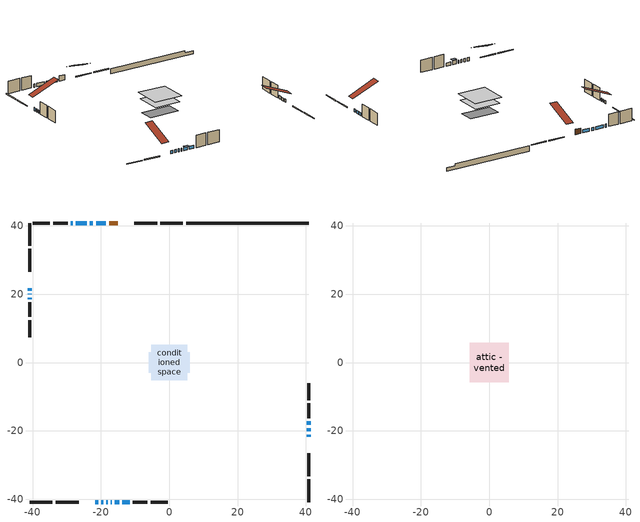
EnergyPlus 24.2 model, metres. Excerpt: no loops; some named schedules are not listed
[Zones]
conditioned space
 floor adiabatic (AdiabaticFloorConstruction): -5.24,-5.24 -5.24,5.24 5.24,5.24 5.24,-5.24 z3.41
 floor foundation (Slab1 construction): -6.03,-2.95 -6.03,2.95 6.03,2.95 6.03,-2.95 z-1.1
 wall outside (RimJoist1 construction): 3.98,40.82 -2.62,40.82 / -40.82,-40.82 -34.21,-40.82 / -40.82,40.82 -40.82,34.21 / 40.82,-40.82 40.82,-34.21 z0.97:1.27
 wall outside (RimJoist2 construction): -3.55,40.82 -10.29,40.82 / -33.28,-40.82 -26.55,-40.82 / -40.82,33.28 -40.82,26.55 / 40.82,-33.28 40.82,-26.55 z0.97:1.27
 wall outside (AdiabaticWallConstruction 1): -15.13,40.82 -17.58,40.82 z0.97:3
 wall outside (AdiabaticWallConstruction): -18.51,40.82 -21.39,40.82 / -21.71,-40.82 -20.8,-40.82 / -40.82,21.71 -40.82,21.06 / -22.32,40.82 -23.2,40.82 / -19.87,-40.82 -19.36,-40.82 / -18.43,-40.82 -17.99,-40.82 / 40.82,-21.71 40.82,-21.09 / -40.82,20.13 -40.82,19.94 / -40.82,19.01 -40.82,18.57 / 40.82,-20.16 40.82,-19.17 / -17.06,-40.82 -16.86,-40.82 / -24.12,40.82 -27.32,40.82 / -28.25,40.82 -28.77,40.82 / 40.82,-18.25 40.82,-17.21 / -13.68,-40.82 -11.6,-40.82 z0.97:2.19; -15.93,-40.82 -14.61,-40.82 z0.97:2.47
 wall outside (Wall1 construction): -29.7,40.82 -33.99,40.82 / -10.68,-40.82 -6.39,-40.82 / -40.82,17.64 -40.82,13.35 / 40.82,-16.28 40.82,-11.99 z0.97:5.85
 wall outside (Wall2 construction): -34.92,40.82 -39.89,40.82 / -5.46,-40.82 -0.49,-40.82 / -40.82,12.42 -40.82,7.45 / 40.82,-11.06 40.82,-6.09 z0.97:5.85
 wall foundation (FoundationWall1 construction): 4.91,40.82,-1.1 4.91,40.82,0.97 37.23,40.82,0.97 37.23,40.82,0.13 40.82,40.82,0.13 40.82,40.82,-1.1
 window (WindowConstruction): -18.51,40.82 -21.39,40.82 z0.97:2.19
 window (WindowConstruction 8): -21.71,-40.82 -20.8,-40.82 z0.97:2.19
 window (WindowConstruction 9): -40.82,21.71 -40.82,21.06 z0.97:2.19
 window (WindowConstruction 11): -22.32,40.82 -23.2,40.82 z0.97:2.19
 window (WindowConstruction 12): -19.87,-40.82 -19.36,-40.82 z0.97:2.19
 window (WindowConstruction 13): -18.43,-40.82 -17.99,-40.82 z0.97:2.19
 window (WindowConstruction 1): 40.82,-21.71 40.82,-21.09 z0.97:2.19
 window (WindowConstruction 14): -40.82,20.13 -40.82,19.94 z0.97:2.19
 window (WindowConstruction 15): -40.82,19.01 -40.82,18.57 z0.97:2.19
 window (WindowConstruction 2): 40.82,-20.16 40.82,-19.17 z0.97:2.19
 window (WindowConstruction 10): -17.06,-40.82 -16.86,-40.82 z0.97:2.19
 window (WindowConstruction 3): -15.93,-40.82 -14.61,-40.82 z0.97:2.47
 window (WindowConstruction 4): -24.13,40.82 -27.32,40.82 z0.97:2.19
 window (WindowConstruction 5): -28.25,40.82 -28.77,40.82 z0.97:2.19
 window (WindowConstruction 6): 40.82,-18.24 40.82,-17.21 z0.97:2.19
 window (WindowConstruction 7): -13.68,-40.82 -11.61,-40.82 z0.97:2.19
 door (Door): -15.13,40.82 -17.58,40.82 z0.97:3
 ceiling adiabatic (AdiabaticFloorConstruction): 5.24,-5.24 5.24,5.24 -5.24,5.24 -5.24,-5.24 z3.41
attic - vented
 floor to conditioned space (Floor1 construction Reversed): -5.73,-5.73 -5.73,5.73 5.73,5.73 5.73,-5.73 z5.85
 roof outside (Roof1 construction): -14.2,40.82,5.85 -14.2,29.8,10.44 -11.21,29.8,10.44 -11.21,40.82,5.85; -22.64,-40.82,5.85 -22.64,-29.8,10.44 -25.62,-29.8,10.44 -25.62,-40.82,5.85; -40.82,22.64,5.85 -29.8,22.64,10.44 -29.8,25.62,10.44 -40.82,25.62,5.85; 40.82,-22.64,5.85 29.8,-22.64,10.44 29.8,-25.62,10.44 40.82,-25.62,5.85
shading: -14.31,-40.82 -16.23,-40.82 -16.23,-42.04 -14.31,-42.04 z2.77
[Building]
Building 1: Terrain=Suburbs
[Site:Location]
Montreal Intl AP_QC: Latitude {deg}=45.47; Longitude {deg}=-73.74; Time Zone {hr}=-5; Elevation {m}=36; Keep Site Location Information=Yes
[Site:GroundTemperature:Shallow]
2.07863, -0.316383, -0.508184, 0.628371, 5.19101, 9.73239, 13.6695, 16.1636, 16.3755, 14.347, 10.5102, 6.10817
[Site:WaterMainsTemperature]
Calculation Method=Schedule; Temperature Schedule=mains temperature schedule
[Material] Roughness=Rough; Thermal Absorptance=0.9
Name | Thickness {m} | Conductivity {W/m-K} | Density {kg/m3} | Specific Heat {J/kg-K} | Solar Absorptance | Visible Absorptance
asphalt or fiberglass shingles | 0.00635 | 0.162714 | 1121.4 | 1465.45 | 0.4 | 0.4
ceiling stud and cavity | 0.1397 | 0.0997951 | 65.682 | 1177.47 | 0.7 | 0.7
concrete 4.0 in. | 0.1016 | 1.803125 | 2242.8 | 837.4 | 0.7 | 0.7
concrete 8.0 in. | 0.2032 | 1.803125 | 2242.8 | 837.4 | 0.7 | 0.7
door material | 0.04445 | 0.188738 | 512.64 | 1214.23 | 0.7 | 0.7
exterior vertical ins | 0.0451399 | 0.029427 | 32.04 | 1214.23 | 0.7 | 0.7
floor covering | 0.0127 | 0.0433444 | 54.468 | 1339.84 | 0.6 | 0.6
floor rigid ins; wall rigid ins | 0.512978 | 0.029427 | 32.04 | 1214.23 | 0.7 | 0.7
floor stud and cavity | 0.1397 | 1.75129 | 37.0049 | 1207.88 | 0.7 | 0.7
furniture material conditioned space 1 | 0.1524 | 0.115458 | 640.8 | 1214.23 | 0.6 | 0.6
gypsum board | 0.0127 | 0.160291 | 801 | 837.4 | 0.6 | 0.6
gypsum board 1 | 0.0127 | 0.160291 | 801 | 837.4 | 0.7 | 0.7
osb sheathing 0.5 in. | 0.0127 | 0.115458 | 512.64 | 1214.23 | 0.7 | 0.7
osb sheathing 0.75 in. | 0.01905 | 0.115458 | 512.64 | 1214.23 | 0.7 | 0.7
osb sheathing 2.0 in. | 0.0508 | 0.115458 | 512.64 | 1214.23 | 0.7 | 0.7
rim joist rigid ins | 0.051816 | 0.029427 | 32.04 | 1214.23 | 0.7 | 0.7
rim joist stud and cavity | 0.0508 | 0.126838 | 50.32683 | 1063.81 | 0.6 | 0.6
rim joist stud and cavity 1 | 0.0508 | 0.0538668 | 125.044 | 1163.47 | 0.6 | 0.6
wall stud and cavity | 0.1397 | 0.0880559 | 139.0536 | 1170.24 | 0.7 | 0.7
wall stud and cavity 1 | 0.1397 | 0.139681 | 139.0536 | 1170.24 | 0.7 | 0.7
wall stud and cavity 2 | 0.0889 | 0.380278 | 52.3479 | 1209.89 | 0.7 | 0.7
wall stud and cavity 3 | 0.0889 | 0.391764 | 83.0341 | 1211.67 | 0.7 | 0.7
wood siding | 0.0254 | 0.102417 | 544.68 | 1172.36 | 0.4 | 0.4
wood siding 1; wood siding 2; wood siding 3 | 0.0254 | 0.102417 | 544.68 | 1172.36 | 0.7 | 0.7
[WindowMaterial:SimpleGlazingSystem]
Name | U-Factor {W/m2-K} | Solar Heat Gain Coefficient
WindowMaterial | 3.86842 | 0.7
WindowMaterial 1 | 5.0097 | 0.64
WindowMaterial 10 | 3.03546 | 0.42
WindowMaterial 11 | 3.02581 | 0.44
WindowMaterial 12 | 3.00026 | 0.5
WindowMaterial 13 | 3.04398 | 0.39
WindowMaterial 2 | 4.57874 | 0.66
WindowMaterial 3 | 4.22103 | 0.68
WindowMaterial 4 | 3.82073 | 0.7
WindowMaterial 5 | 5.18912 | 0.63
WindowMaterial 6 | 4.53502 | 0.66
WindowMaterial 7 | 4.644604 | 0.66
WindowMaterial 8 | 4.999479 | 0.64
WindowMaterial 9 | 3.026374 | 0.54
[Construction]
AdiabaticFloorConstruction: floor stud and cavity, floor rigid ins, osb sheathing 0.75 in., floor covering
AdiabaticWallConstruction: wood siding 2, wall rigid ins, wall stud and cavity 2, gypsum board
AdiabaticWallConstruction 1: wood siding 3, wall rigid ins, wall stud and cavity 2, gypsum board
Door: door material
Floor1 construction Reversed: gypsum board, ceiling stud and cavity
FoundationWall1 construction: concrete 8.0 in., gypsum board 1
furniture construction conditioned space 1: furniture material conditioned space 1
PartitionWallConstruction: gypsum board, wall stud and cavity 3, gypsum board
RimJoist1 construction: wood siding 1, rim joist stud and cavity
RimJoist2 construction: wood siding 1, rim joist rigid ins, osb sheathing 2.0 in., rim joist stud and cavity 1
Roof1 construction: asphalt or fiberglass shingles
Slab1 construction: concrete 4.0 in.
Wall1 construction: wood siding, osb sheathing 0.5 in., wall stud and cavity, gypsum board
Wall2 construction: wood siding, osb sheathing 0.5 in., wall stud and cavity 1, gypsum board
WindowConstruction: WindowMaterial
WindowConstruction 1: WindowMaterial 1
WindowConstruction 10: WindowMaterial 9
WindowConstruction 11: WindowMaterial 10
WindowConstruction 12: WindowMaterial 11
WindowConstruction 13; WindowConstruction 15: WindowMaterial 12
WindowConstruction 14: WindowMaterial 13
WindowConstruction 2: WindowMaterial 2
WindowConstruction 3: WindowMaterial 3
WindowConstruction 4: WindowMaterial 4
WindowConstruction 5: WindowMaterial 5
WindowConstruction 6; WindowConstruction 7: WindowMaterial 6
WindowConstruction 8: WindowMaterial 7
WindowConstruction 9: WindowMaterial 8
[Zone] Multiplier=1; Part of Total Floor Area=Yes
Name | Volume {m3}
attic - vented | 96.6197
conditioned space | 588.7
[Space]
Name | Zone | Volume {m3}
attic - vented 1 | attic - vented | 96.6197
conditioned space 1 | conditioned space | 588.7
[ZoneInfiltration:EffectiveLeakageArea]
infil attic - vented 1: Zone or Space=attic - vented 1; Schedule=Always On Discrete; Effective Air Leakage Area {cm2}=5258.4; Stack Coefficient=0.000319174; Wind Coefficient=1.20707e-05
[ZoneMixing]
whole house fan mix: Zone or Space=attic - vented; Schedule=Always On Continuous; Design Flow Rate Calculation Method=Flow/Zone; Design Flow Rate {m3/s}=0; Source Zone or Space=conditioned space
[SurfaceProperty:ExposedFoundationPerimeter]
Slab1: Exposed Perimeter Calculation Method=TotalExposedPerimeter; Total Exposed Perimeter {m}=35.905
[InternalMass] Zone or ZoneList=conditioned space; Space or SpaceList=conditioned space 1
Name | Construction | Surface Area {m2}
furniture mass conditioned space 1 | furniture construction conditioned space 1 | 72.428
partition wall mass | PartitionWallConstruction | 181.07
[Lights]
interior lighting: Zone or ZoneList or Space or SpaceList=conditioned space 1; Schedule=interior lighting schedule; Design Level Calculation Method=LightingLevel; Lighting Level {W}=343.2; Return Air Fraction=0; Fraction Radiant=0.6; Fraction Visible=0.2; Fraction Replaceable=1
[People]
occupants: Zone or ZoneList or Space or SpaceList=conditioned space 1; Number of People Schedule=occupants schedule; Number of People Calculation Method=People; Number of People=3; Fraction Radiant=0.314171; Sensible Heat Fraction=0.56303; Activity Level Schedule=occupants activity schedule; Carbon Dioxide Generation Rate {m3/s-W}=0; Enable ASHRAE 55 Comfort Warnings=No; Mean Radiant Temperature Calculation Type=EnclosureAveraged
[ElectricEquipment] Zone or ZoneList or Space or SpaceList=conditioned space 1; Design Level Calculation Method=EquipmentLevel
Name | Schedule | Design Level {W} | Fraction Latent | Fraction Radiant | Fraction Lost
clothes dryer | clothes dryer schedule | 140.772 | 0.015 | 0.081 | 0.85
clothes washer | clothes washer schedule | 32.1985 | 0.03 | 0.162 | 0.7
cooking range | cooking range schedule | 215.147 | 0.08 | 0.432 | 0.2
dishwasher | dishwasher schedule | 66.8632 | 0.3 | 0.18 | 0.4
fridge | fridge schedule | 72.9452 | 0 | 0.6 | 0
mech vent bath fan 0 | mech vent bath fan 0 schedule | 50.2 | 0 | 0 | 1
mech vent bath fan 1 | mech vent bath fan 1 schedule | 50.2 | 0 | 0 | 1
mech vent house fan | mech vent house fan schedule | 0 | 0 | 0 | 1
mech vent house fan cfis | mech vent house fan cfis schedule | 0 | 0 | 0 | 0
mech vent range fan 0 | mech vent range fan 0 schedule | 57 | 0 | 0 | 1
misc plug loads | misc plug loads schedule | 494.7 | 0.045 | 0.513 | 0.1
whole house fan | Always On Discrete | 0 | 0 | 0 | 1
[OtherEquipment] Zone or ZoneList or Space or SpaceList=conditioned space 1; Design Level Calculation Method=EquipmentLevel
Name | Fuel Type | Schedule | Design Level {W} | Fraction Latent | Fraction Radiant | Fraction Lost
clothes dryer 1 | Electricity | clothes dryer schedule | 0 | 0.015 | 0.081 | 0.85
cooking range 1 | Electricity | cooking range schedule | 0 | 0.08 | 0.432 | 0.2
general water use latent | None | general water use schedule | 62.594 | 1 | 0 | 0
general water use sensible | None | general water use schedule | -61.6891 | 0 | 0.6 | 0
mech vent house fan latent load | None | Always On Discrete | 0 | 1 | 0 | 0
mech vent house fan sensible load | None | Always On Discrete | 0 | 0 | 0 | 0
water heater energy adjustment1 | Electricity | Always On Discrete | 0.01 | 0 | 0 | 1
[ZoneInfiltration:DesignFlowRate] Zone or ZoneList or Space or SpaceList=conditioned space 1; Schedule=Always On Discrete; Design Flow Rate Calculation Method=Flow/Zone; Design Flow Rate {m3/s}=0
infil flow; natural vent flow; whole house fan flow
[Foundation:Kiva]
Foundation Kiva 1: Initial Indoor Air Temperature {C}=18; Wall Height Above Grade {m}=0.969996; Wall Depth Below Slab {m}=0.2032; Custom Block Material Name 1=exterior vertical ins; Custom Block Depth 1 {m}=2.06999; Custom Block X Position 1 {m}=0.2159; Custom Block Z Position 1 {m}=0
[Foundation:Kiva:Settings]
Soil Conductivity {W/m-K}=0.849921; Soil Density {kg/m3}=1842.3; Soil Specific Heat {J/kg-K}=418.7; Ground Solar Absorptivity=0.9; Ground Thermal Absorptivity=0.9; Ground Surface Roughness {m}=0.03; Far-Field Width {m}=40; Deep-Ground Boundary Condition=ZeroFlux; Deep-Ground Depth {m}=40; Minimum Cell Dimension {m}=0.2; Maximum Cell Growth Coefficient=3; Simulation Timestep=Timestep
[Exterior:Lights]
exterior lighting: Schedule=exterior lighting schedule; Design Level {W}=75.6
[EnergyManagementSystem:GlobalVariable]
infil_program_Qfan
infil_program_Qinf
natural_vent_program_Qnv
natural_vent_program_Qwhf
[EnergyManagementSystem:Sensor]
Name | Output:Variable or Output:Meter Index Key | Output:Variable or Output:Meter
airflow_gain | infil flow | Infiltration Sensible Heat Gain Energy
airflow_gain_1 | natural vent flow | Infiltration Sensible Heat Gain Energy
airflow_gain_2 | whole house fan flow | Infiltration Sensible Heat Gain Energy
airflow_loss | infil flow | Infiltration Sensible Heat Loss Energy
airflow_loss_1 | natural vent flow | Infiltration Sensible Heat Loss Energy
airflow_loss_2 | whole house fan flow | Infiltration Sensible Heat Loss Energy
clg_load_cond |  | Cooling:EnergyTransfer:Zone:CONDITIONED SPACE
clg_sp_s; clg_sp_s_1 | cooling setpoint | Schedule Value
clothes_dryer_exhaust_0_sch_s | clothes dryer exhaust 0 schedule | Schedule Value
cool_season | cooling season schedule | Schedule Value
htg_load_cond |  | Heating:EnergyTransfer:Zone:CONDITIONED SPACE
htg_sp_s; htg_sp_s_1 | heating setpoint | Schedule Value
ig_ee_conv | clothes dryer | Electric Equipment Convective Heating Energy
ig_ee_conv_2 | cooking range | Electric Equipment Convective Heating Energy
ig_ee_conv_4 | fridge | Electric Equipment Convective Heating Energy
ig_ee_conv_5 | misc plug loads | Electric Equipment Convective Heating Energy
ig_ee_conv_6 | whole house fan | Electric Equipment Convective Heating Energy
ig_ee_rad | clothes dryer | Electric Equipment Radiant Heating Energy
ig_ee_rad_2 | cooking range | Electric Equipment Radiant Heating Energy
ig_ee_rad_4 | fridge | Electric Equipment Radiant Heating Energy
ig_ee_rad_5 | misc plug loads | Electric Equipment Radiant Heating Energy
ig_ee_rad_6 | whole house fan | Electric Equipment Radiant Heating Energy
ig_lgt_conv | interior lighting | Lights Convective Heating Energy
ig_lgt_rad | interior lighting | Lights Radiant Heating Energy
ig_lgt_vis | interior lighting | Lights Visible Radiation Heating Energy
ig_oe_conv | clothes dryer 1 | Other Equipment Convective Heating Energy
ig_oe_conv_1 | cooking range 1 | Other Equipment Convective Heating Energy
ig_oe_conv_2 | general water use latent | Other Equipment Convective Heating Energy
ig_oe_conv_3 | general water use sensible | Other Equipment Convective Heating Energy
ig_oe_conv_4 | water heater energy adjustment1 | Other Equipment Convective Heating Energy
ig_oe_rad | clothes dryer 1 | Other Equipment Radiant Heating Energy
ig_oe_rad_1 | cooking range 1 | Other Equipment Radiant Heating Energy
ig_oe_rad_2 | general water use latent | Other Equipment Radiant Heating Energy
ig_oe_rad_3 | general water use sensible | Other Equipment Radiant Heating Energy
ig_oe_rad_4 | water heater energy adjustment1 | Other Equipment Radiant Heating Energy
ig_ppl_conv | occupants | People Convective Heating Energy
ig_ppl_rad | occupants | People Radiant Heating Energy
im_conv | furniture mass conditioned space 1 | Surface Inside Face Convection Heat Gain Energy
im_conv_1 | partition wall mass | Surface Inside Face Convection Heat Gain Energy
im_ig | furniture mass conditioned space 1 | Surface Inside Face Internal Gains Radiation Heat Gain Energy
im_ig_1 | partition wall mass | Surface Inside Face Internal Gains Radiation Heat Gain Energy
im_lgt | furniture mass conditioned space 1 | Surface Inside Face Lights Radiation Heat Gain Energy
im_lgt_1 | partition wall mass | Surface Inside Face Lights Radiation Heat Gain Energy
im_sol | furniture mass conditioned space 1 | Surface Inside Face Solar Radiation Heat Gain Energy
im_sol_1 | partition wall mass | Surface Inside Face Solar Radiation Heat Gain Energy
im_surf | furniture mass conditioned space 1 | Surface Inside Face Net Surface Thermal Radiation Heat Gain Energy
im_surf_1 | partition wall mass | Surface Inside Face Net Surface Thermal Radiation Heat Gain Energy
mech_vent_bath_fan_0_sch_s | mech vent bath fan 0 schedule | Schedule Value
mech_vent_bath_fan_1_sch_s | mech vent bath fan 1 schedule | Schedule Value
mech_vent_range_fan_0_sch_s | mech vent range fan 0 schedule | Schedule Value
mv_conv | mech vent bath fan 0 | Electric Equipment Convective Heating Energy
mv_conv_1 | mech vent bath fan 1 | Electric Equipment Convective Heating Energy
mv_conv_2 | mech vent house fan | Electric Equipment Convective Heating Energy
mv_conv_3 | mech vent house fan cfis | Electric Equipment Convective Heating Energy
mv_conv_4 | mech vent range fan 0 | Electric Equipment Convective Heating Energy
mv_conv_5 | mech vent house fan latent load | Other Equipment Convective Heating Energy
mv_conv_6 | mech vent house fan sensible load | Other Equipment Convective Heating Energy
mv_rad | mech vent bath fan 0 | Electric Equipment Radiant Heating Energy
mv_rad_1 | mech vent bath fan 1 | Electric Equipment Radiant Heating Energy
mv_rad_2 | mech vent house fan | Electric Equipment Radiant Heating Energy
mv_rad_3 | mech vent house fan cfis | Electric Equipment Radiant Heating Energy
mv_rad_4 | mech vent range fan 0 | Electric Equipment Radiant Heating Energy
mv_rad_5 | mech vent house fan latent load | Other Equipment Radiant Heating Energy
mv_rad_6 | mech vent house fan sensible load | Other Equipment Radiant Heating Energy
natural_vent_s | natural vent schedule | Schedule Value
out_pb_s |  | Site Outdoor Air Barometric Pressure
out_wt_s |  | Site Outdoor Air Humidity Ratio
site_vw_s |  | Site Wind Speed
ss_back_out | Window1 | Surface Window Shortwave from Zone Back Out Window Heat Transfer Rate
ss_back_out_1 | Window11 | Surface Window Shortwave from Zone Back Out Window Heat Transfer Rate
ss_back_out_10 | Window4 | Surface Window Shortwave from Zone Back Out Window Heat Transfer Rate
ss_back_out_11 | Window5 | Surface Window Shortwave from Zone Back Out Window Heat Transfer Rate
ss_back_out_12 | Window6 | Surface Window Shortwave from Zone Back Out Window Heat Transfer Rate
ss_back_out_13 | Window7 | Surface Window Shortwave from Zone Back Out Window Heat Transfer Rate
ss_back_out_14 | Window8 | Surface Window Shortwave from Zone Back Out Window Heat Transfer Rate
ss_back_out_15 | Window9 | Surface Window Shortwave from Zone Back Out Window Heat Transfer Rate
ss_back_out_2 | Window12 | Surface Window Shortwave from Zone Back Out Window Heat Transfer Rate
ss_back_out_3 | Window13 | Surface Window Shortwave from Zone Back Out Window Heat Transfer Rate
ss_back_out_4 | Window17 | Surface Window Shortwave from Zone Back Out Window Heat Transfer Rate
ss_back_out_5 | Window19 | Surface Window Shortwave from Zone Back Out Window Heat Transfer Rate
ss_back_out_6 | Window2 | Surface Window Shortwave from Zone Back Out Window Heat Transfer Rate
ss_back_out_7 | Window20 | Surface Window Shortwave from Zone Back Out Window Heat Transfer Rate
ss_back_out_8 | Window21 | Surface Window Shortwave from Zone Back Out Window Heat Transfer Rate
ss_back_out_9 | Window3 | Surface Window Shortwave from Zone Back Out Window Heat Transfer Rate
ss_conv | Door1 | Surface Inside Face Convection Heat Gain Energy
ss_conv_1 | Window1 | Surface Inside Face Convection Heat Gain Energy
ss_conv_10 | Window3 | Surface Inside Face Convection Heat Gain Energy
ss_conv_11 | Window4 | Surface Inside Face Convection Heat Gain Energy
ss_conv_12 | Window5 | Surface Inside Face Convection Heat Gain Energy
ss_conv_13 | Window6 | Surface Inside Face Convection Heat Gain Energy
ss_conv_14 | Window7 | Surface Inside Face Convection Heat Gain Energy
ss_conv_15 | Window8 | Surface Inside Face Convection Heat Gain Energy
ss_conv_16 | Window9 | Surface Inside Face Convection Heat Gain Energy
ss_conv_2 | Window11 | Surface Inside Face Convection Heat Gain Energy
ss_conv_3 | Window12 | Surface Inside Face Convection Heat Gain Energy
ss_conv_4 | Window13 | Surface Inside Face Convection Heat Gain Energy
ss_conv_5 | Window17 | Surface Inside Face Convection Heat Gain Energy
ss_conv_6 | Window19 | Surface Inside Face Convection Heat Gain Energy
ss_conv_7 | Window2 | Surface Inside Face Convection Heat Gain Energy
ss_conv_8 | Window20 | Surface Inside Face Convection Heat Gain Energy
ss_conv_9 | Window21 | Surface Inside Face Convection Heat Gain Energy
ss_ig | Door1 | Surface Inside Face Internal Gains Radiation Heat Gain Energy
ss_ig_1 | Window1 | Surface Inside Face Internal Gains Radiation Heat Gain Energy
ss_ig_10 | Window3 | Surface Inside Face Internal Gains Radiation Heat Gain Energy
ss_ig_11 | Window4 | Surface Inside Face Internal Gains Radiation Heat Gain Energy
ss_ig_12 | Window5 | Surface Inside Face Internal Gains Radiation Heat Gain Energy
ss_ig_13 | Window6 | Surface Inside Face Internal Gains Radiation Heat Gain Energy
ss_ig_14 | Window7 | Surface Inside Face Internal Gains Radiation Heat Gain Energy
ss_ig_15 | Window8 | Surface Inside Face Internal Gains Radiation Heat Gain Energy
ss_ig_16 | Window9 | Surface Inside Face Internal Gains Radiation Heat Gain Energy
ss_ig_2 | Window11 | Surface Inside Face Internal Gains Radiation Heat Gain Energy
ss_ig_3 | Window12 | Surface Inside Face Internal Gains Radiation Heat Gain Energy
ss_ig_4 | Window13 | Surface Inside Face Internal Gains Radiation Heat Gain Energy
ss_ig_5 | Window17 | Surface Inside Face Internal Gains Radiation Heat Gain Energy
ss_ig_6 | Window19 | Surface Inside Face Internal Gains Radiation Heat Gain Energy
ss_ig_7 | Window2 | Surface Inside Face Internal Gains Radiation Heat Gain Energy
ss_ig_8 | Window20 | Surface Inside Face Internal Gains Radiation Heat Gain Energy
ss_ig_9 | Window21 | Surface Inside Face Internal Gains Radiation Heat Gain Energy
ss_lgt | Door1 | Surface Inside Face Lights Radiation Heat Gain Energy
ss_sol | Door1 | Surface Inside Face Solar Radiation Heat Gain Energy
ss_surf | Door1 | Surface Inside Face Net Surface Thermal Radiation Heat Gain Energy
ss_surf_1 | Window1 | Surface Inside Face Net Surface Thermal Radiation Heat Gain Energy
ss_surf_10 | Window3 | Surface Inside Face Net Surface Thermal Radiation Heat Gain Energy
ss_surf_11 | Window4 | Surface Inside Face Net Surface Thermal Radiation Heat Gain Energy
ss_surf_12 | Window5 | Surface Inside Face Net Surface Thermal Radiation Heat Gain Energy
ss_surf_13 | Window6 | Surface Inside Face Net Surface Thermal Radiation Heat Gain Energy
ss_surf_14 | Window7 | Surface Inside Face Net Surface Thermal Radiation Heat Gain Energy
ss_surf_15 | Window8 | Surface Inside Face Net Surface Thermal Radiation Heat Gain Energy
ss_surf_16 | Window9 | Surface Inside Face Net Surface Thermal Radiation Heat Gain Energy
ss_surf_2 | Window11 | Surface Inside Face Net Surface Thermal Radiation Heat Gain Energy
ss_surf_3 | Window12 | Surface Inside Face Net Surface Thermal Radiation Heat Gain Energy
ss_surf_4 | Window13 | Surface Inside Face Net Surface Thermal Radiation Heat Gain Energy
ss_surf_5 | Window17 | Surface Inside Face Net Surface Thermal Radiation Heat Gain Energy
ss_surf_6 | Window19 | Surface Inside Face Net Surface Thermal Radiation Heat Gain Energy
ss_surf_7 | Window2 | Surface Inside Face Net Surface Thermal Radiation Heat Gain Energy
ss_surf_8 | Window20 | Surface Inside Face Net Surface Thermal Radiation Heat Gain Energy
ss_surf_9 | Window21 | Surface Inside Face Net Surface Thermal Radiation Heat Gain Energy
ss_trans_in | Window1 | Surface Window Transmitted Solar Radiation Rate
ss_trans_in_1 | Window11 | Surface Window Transmitted Solar Radiation Rate
ss_trans_in_10 | Window4 | Surface Window Transmitted Solar Radiation Rate
ss_trans_in_11 | Window5 | Surface Window Transmitted Solar Radiation Rate
ss_trans_in_12 | Window6 | Surface Window Transmitted Solar Radiation Rate
ss_trans_in_13 | Window7 | Surface Window Transmitted Solar Radiation Rate
ss_trans_in_14 | Window8 | Surface Window Transmitted Solar Radiation Rate
ss_trans_in_15 | Window9 | Surface Window Transmitted Solar Radiation Rate
ss_trans_in_2 | Window12 | Surface Window Transmitted Solar Radiation Rate
ss_trans_in_3 | Window13 | Surface Window Transmitted Solar Radiation Rate
ss_trans_in_4 | Window17 | Surface Window Transmitted Solar Radiation Rate
ss_trans_in_5 | Window19 | Surface Window Transmitted Solar Radiation Rate
ss_trans_in_6 | Window2 | Surface Window Transmitted Solar Radiation Rate
ss_trans_in_7 | Window20 | Surface Window Transmitted Solar Radiation Rate
ss_trans_in_8 | Window21 | Surface Window Transmitted Solar Radiation Rate
ss_trans_in_9 | Window3 | Surface Window Transmitted Solar Radiation Rate
ss_trans_out | Window1 | Surface Inside Face Initial Transmitted Diffuse Transmitted Out Window Solar Radiation Rate
ss_trans_out_1 | Window11 | Surface Inside Face Initial Transmitted Diffuse Transmitted Out Window Solar Radiation Rate
ss_trans_out_10 | Window4 | Surface Inside Face Initial Transmitted Diffuse Transmitted Out Window Solar Radiation Rate
ss_trans_out_11 | Window5 | Surface Inside Face Initial Transmitted Diffuse Transmitted Out Window Solar Radiation Rate
ss_trans_out_12 | Window6 | Surface Inside Face Initial Transmitted Diffuse Transmitted Out Window Solar Radiation Rate
ss_trans_out_13 | Window7 | Surface Inside Face Initial Transmitted Diffuse Transmitted Out Window Solar Radiation Rate
